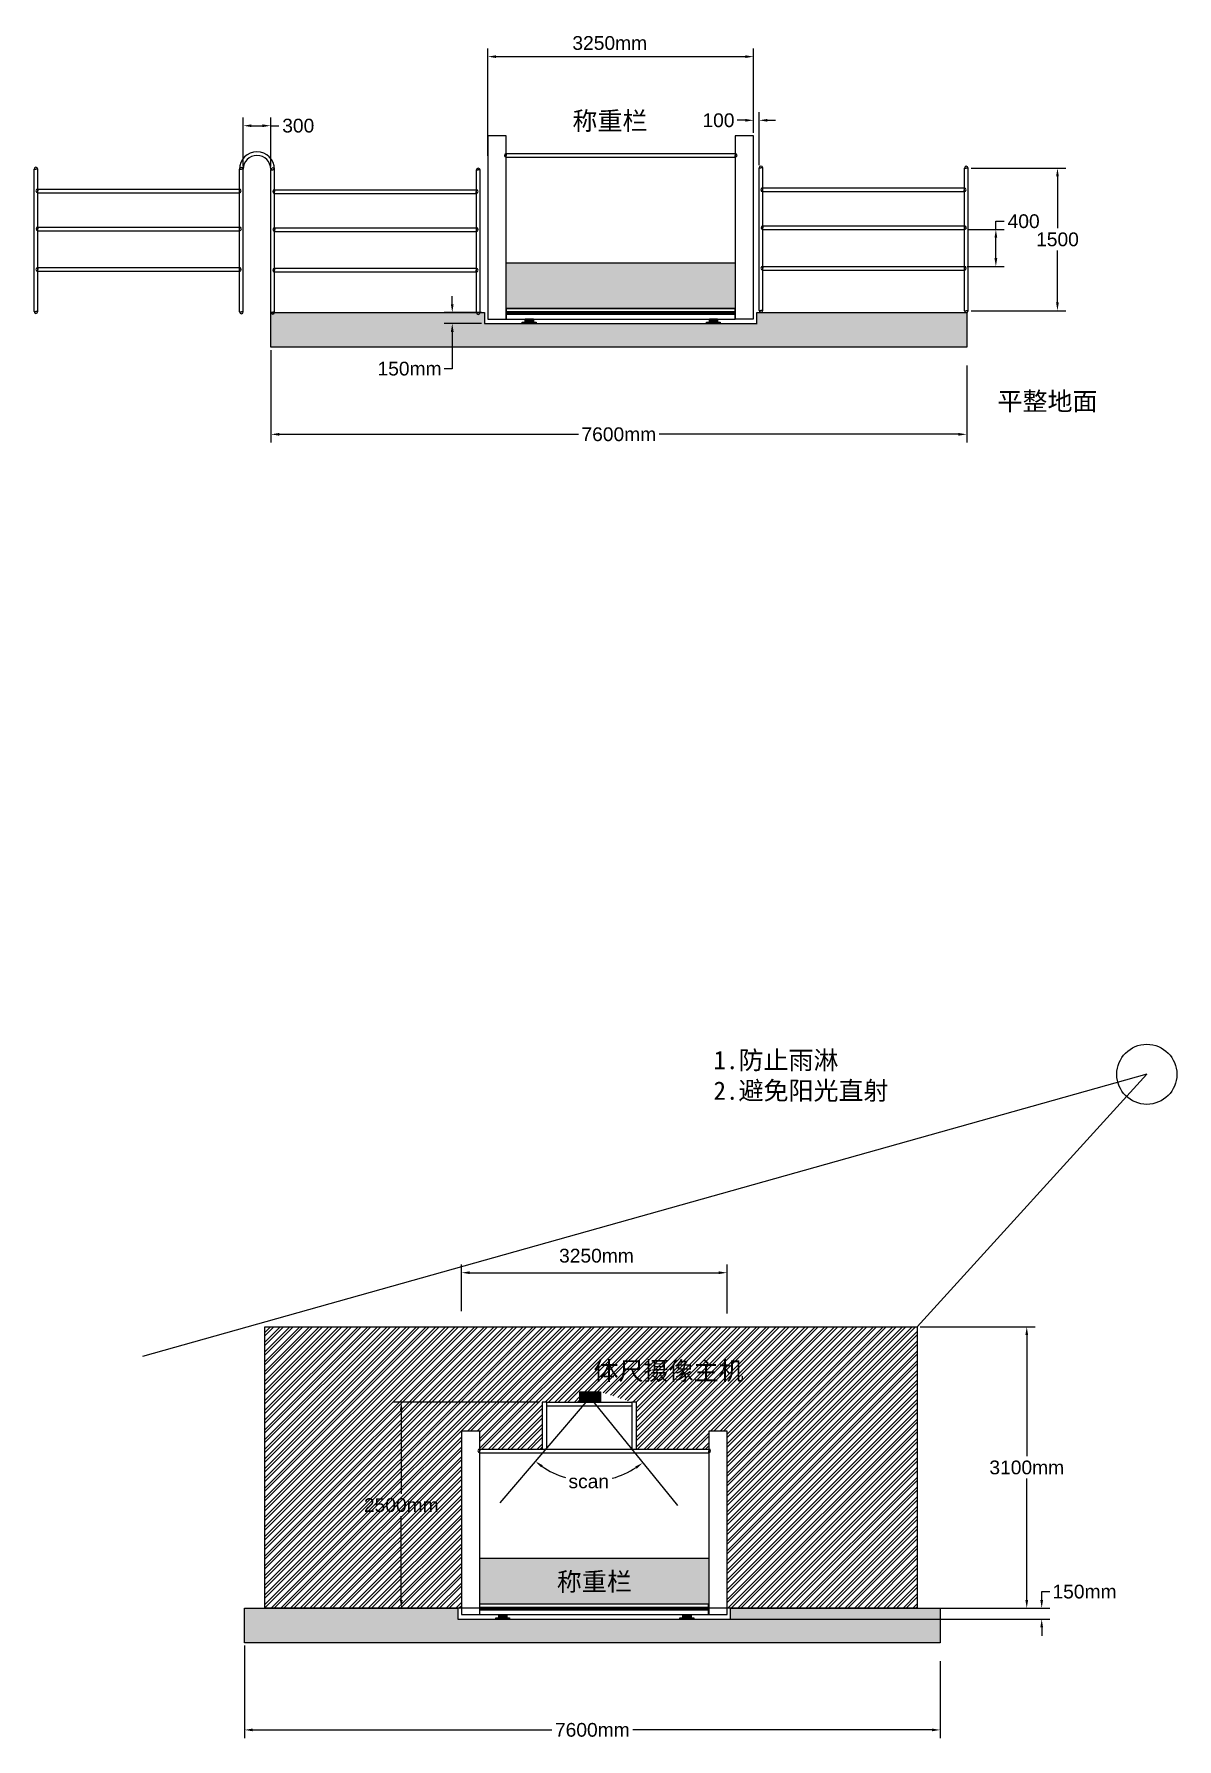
# Model space of a CAD drawing. Header units: inches. Extents: x -13197 to 29371, y -38601 to 16176.
# Drawn here: x -2312 to 10154, y -38601 to -19995 of the extents above; entities that cross this region are included whole.
import ezdxf

# ---------------------------------------------------------------- set-up
doc = ezdxf.new("R2010")
doc.units = ezdxf.units.IN
doc.header["$MEASUREMENT"] = 0
doc.layers.add('图层1', color=7, linetype='Continuous')
doc.styles.get("Standard").update_dxf_attribs({"font": 'arial.ttf'})
doc.dimstyles.get("Standard").update_dxf_attribs({"dimscale": 500, "dimtxt": 0.3, "dimasz": 0.18, "dimexe": 0.18, "dimexo": 0.0625, "dimgap": 0.09, "dimtad": 0, "dimtih": 1, "dimtoh": 1, "dimdec": 4, "dimzin": 0, "dimdsep": 46, "dimtxsty": 'Standard', "dimcen": 0.09, "dimclrd": 2, "dimadec": 0, "dimazin": 0, "dimtfac": 1, "dimtdec": 4, "dimtofl": 0, "dimtmove": 0, "dimatfit": 3, "dimfxl": 1, "dimtolj": 1, "dimtzin": 0, "dimarcsym": 0})

# ---------------------------------------------------------------- blocks, each defined once
blk = doc.blocks.new('*D9')
at = {"color": 0, "lineweight": -2, "transparency": 16777216}
for p, q in [((2638, -21323), (2638, -20151)), ((5536, -20865), (5536, -20151))]:
    blk.add_line(p, q, dxfattribs=at)
at = {"color": 2, "lineweight": -2, "transparency": 16777216}
blk.add_line((2728, -20241), (5446, -20241), dxfattribs=at)
at = {"color": 2, "transparency": 16777216}
for points in [[(2728, -20226), (2728, -20256), (2638, -20241)], [(5446, -20226), (5446, -20256), (5536, -20241)]]:
    blk.add_solid(points, dxfattribs=at)
at = {"layer": 'Defpoints', "color": 0, "transparency": 16777216}
for p in [(5536, -20241), (5536, -20896), (2638, -21354)]:
    blk.add_point(p, dxfattribs=at)
at = {"color": 0, "transparency": 16777216, "insert": (3967, -20093), "char_height": 150, "attachment_point": 5}
blk.add_mtext('\\A1;3250mm', dxfattribs=at)
blk = doc.blocks.new('*D10')
at = {"color": 0, "lineweight": -2, "transparency": 16777216}
for p, q in [((271, -23443), (271, -24453)), ((7861, -23613), (7861, -24453))]:
    blk.add_line(p, q, dxfattribs=at)
at = {"color": 2, "lineweight": -2, "transparency": 16777216}
for p, q in [((361, -24363), (3625, -24363)), ((7771, -24363), (4507, -24363))]:
    blk.add_line(p, q, dxfattribs=at)
at = {"color": 2, "transparency": 16777216}
for points in [[(361, -24348), (361, -24378), (271, -24363)], [(7771, -24348), (7771, -24378), (7861, -24363)]]:
    blk.add_solid(points, dxfattribs=at)
at = {"layer": 'Defpoints', "color": 0, "transparency": 16777216}
for p in [(271, -23412), (7861, -23582), (7861, -24363)]:
    blk.add_point(p, dxfattribs=at)
at = {"color": 0, "transparency": 16777216, "insert": (4066, -24363), "char_height": 150, "attachment_point": 5}
blk.add_mtext('\\A1;7600mm', dxfattribs=at)
blk = doc.blocks.new('*D11')
at = {"color": 2, "lineweight": -2, "transparency": 16777216}
for p, q in [((2249, -22944), (2249, -22854)), ((2249, -23245), (2249, -23647)), ((2249, -23647), (2159, -23647))]:
    blk.add_line(p, q, dxfattribs=at)
at = {"color": 0, "lineweight": -2, "transparency": 16777216}
for p, q in [((2568, -23034), (2159, -23034)), ((2568, -23155), (2159, -23155))]:
    blk.add_line(p, q, dxfattribs=at)
at = {"color": 2, "transparency": 16777216}
for points in [[(2234, -22944), (2264, -22944), (2249, -23034)], [(2234, -23245), (2264, -23245), (2249, -23155)]]:
    blk.add_solid(points, dxfattribs=at)
at = {"layer": 'Defpoints', "color": 0, "transparency": 16777216}
for p in [(2599, -23034), (2249, -23155), (2599, -23155)]:
    blk.add_point(p, dxfattribs=at)
at = {"color": 0, "transparency": 16777216, "insert": (1783, -23647), "char_height": 150, "attachment_point": 5}
blk.add_mtext('\\A1;150mm', dxfattribs=at)
blk = doc.blocks.new('*D12')
at = {"color": 0, "lineweight": -2, "transparency": 16777216}
for p, q in [((2349, -33933), (2349, -33423)), ((5247, -33957), (5247, -33423))]:
    blk.add_line(p, q, dxfattribs=at)
at = {"color": 2, "lineweight": -2, "transparency": 16777216}
blk.add_line((2439, -33513), (5157, -33513), dxfattribs=at)
at = {"color": 2, "transparency": 16777216}
for points in [[(2439, -33498), (2439, -33528), (2349, -33513)], [(5157, -33498), (5157, -33528), (5247, -33513)]]:
    blk.add_solid(points, dxfattribs=at)
at = {"layer": 'Defpoints', "color": 0, "transparency": 16777216}
for p in [(5247, -33513), (2349, -33965), (5247, -33988)]:
    blk.add_point(p, dxfattribs=at)
at = {"color": 0, "transparency": 16777216, "insert": (3822, -33328), "char_height": 150, "attachment_point": 5}
blk.add_mtext('\\A1;3250mm', dxfattribs=at)
blk = doc.blocks.new('*D13')
at = {"color": 0, "lineweight": -2, "transparency": 16777216}
for p, q in [((-18, -37583), (-18, -38593)), ((7572, -37753), (7572, -38593))]:
    blk.add_line(p, q, dxfattribs=at)
at = {"color": 2, "lineweight": -2, "transparency": 16777216}
for p, q in [((72, -38503), (3336, -38503)), ((7482, -38503), (4218, -38503))]:
    blk.add_line(p, q, dxfattribs=at)
at = {"color": 2, "transparency": 16777216}
for points in [[(72, -38488), (72, -38518), (-18, -38503)], [(7482, -38488), (7482, -38518), (7572, -38503)]]:
    blk.add_solid(points, dxfattribs=at)
at = {"layer": 'Defpoints', "color": 0, "transparency": 16777216}
for p in [(-18, -37551), (7572, -37722), (7572, -38503)]:
    blk.add_point(p, dxfattribs=at)
at = {"color": 0, "transparency": 16777216, "insert": (3777, -38503), "char_height": 150, "attachment_point": 5}
blk.add_mtext('\\A1;7600mm', dxfattribs=at)
blk = doc.blocks.new('*D14')
at = {"color": 0, "lineweight": -2, "transparency": 16777216}
for p, q in [((3199, -34925), (1603, -34925)), ((2279, -37174), (1603, -37174))]:
    blk.add_line(p, q, dxfattribs=at)
at = {"color": 2, "lineweight": -2, "transparency": 16777216}
for p, q in [((1693, -35015), (1693, -35928)), ((1693, -37084), (1693, -36171))]:
    blk.add_line(p, q, dxfattribs=at)
at = {"color": 2, "transparency": 16777216}
for points in [[(1678, -35015), (1708, -35015), (1693, -34925)], [(1678, -37084), (1708, -37084), (1693, -37174)]]:
    blk.add_solid(points, dxfattribs=at)
at = {"layer": 'Defpoints', "color": 0, "transparency": 16777216}
for p in [(1693, -34925), (3230, -34925), (2310, -37174)]:
    blk.add_point(p, dxfattribs=at)
at = {"color": 0, "transparency": 16777216, "insert": (1693, -36050), "char_height": 150, "attachment_point": 5}
blk.add_mtext('\\A1;2500mm', dxfattribs=at)
blk = doc.blocks.new('*D15')
at = {"color": 0, "lineweight": -2, "transparency": 16777216}
for p, q in [((7352, -34103), (8606, -34103)), ((7352, -37174), (8606, -37174))]:
    blk.add_line(p, q, dxfattribs=at)
at = {"color": 2, "lineweight": -2, "transparency": 16777216}
for p, q in [((8516, -34193), (8516, -35517)), ((8516, -37084), (8516, -35760))]:
    blk.add_line(p, q, dxfattribs=at)
at = {"color": 2, "transparency": 16777216}
for points in [[(8501, -34193), (8531, -34193), (8516, -34103)], [(8501, -37084), (8531, -37084), (8516, -37174)]]:
    blk.add_solid(points, dxfattribs=at)
at = {"layer": 'Defpoints', "color": 0, "transparency": 16777216}
for p in [(7321, -34103), (7321, -37174), (8516, -37174)]:
    blk.add_point(p, dxfattribs=at)
at = {"color": 0, "transparency": 16777216, "insert": (8516, -35639), "char_height": 150, "attachment_point": 5}
blk.add_mtext('\\A1;3100mm', dxfattribs=at)
blk = doc.blocks.new('*D16')
at = {"color": 2, "lineweight": -2, "transparency": 16777216}
for start, end in [(235.0536, 252.9378), (285.4384, 303.3874)]:
    blk.add_arc((3751, -34876), 914, start, end, dxfattribs=at)
at = {"color": 2, "transparency": 16777216}
for points in [[(3218, -35638), (3236, -35614), (3156, -35571)], [(4245, -35628), (4263, -35652), (4327, -35587)]]:
    blk.add_solid(points, dxfattribs=at)
at = {"layer": 'Defpoints', "color": 0, "transparency": 16777216}
for p in [(3751, -34876), (3751, -34876), (3529, -35763), (2767, -36024), (4706, -36055)]:
    blk.add_point(p, dxfattribs=at)
at = {"color": 0, "transparency": 16777216, "insert": (3738, -35791), "char_height": 150, "attachment_point": 5}
blk.add_mtext('\\A1;scan', dxfattribs=at)
blk = doc.blocks.new('*D19')
at = {"color": 2, "lineweight": -2, "transparency": 16777216}
for p, q in [((8679, -37084), (8679, -36994)), ((8679, -36994), (8769, -36994)), ((8679, -37385), (8679, -37475))]:
    blk.add_line(p, q, dxfattribs=at)
at = {"color": 0, "lineweight": -2, "transparency": 16777216}
for p, q in [((5314, -37174), (8769, -37174)), ((4914, -37295), (8769, -37295))]:
    blk.add_line(p, q, dxfattribs=at)
at = {"color": 2, "transparency": 16777216}
for points in [[(8664, -37084), (8694, -37084), (8679, -37174)], [(8664, -37385), (8694, -37385), (8679, -37295)]]:
    blk.add_solid(points, dxfattribs=at)
at = {"layer": 'Defpoints', "color": 0, "transparency": 16777216}
for p in [(5283, -37174), (8679, -37174), (4883, -37295)]:
    blk.add_point(p, dxfattribs=at)
at = {"color": 0, "transparency": 16777216, "insert": (9146, -36994), "char_height": 150, "attachment_point": 5}
blk.add_mtext('\\A1;150mm', dxfattribs=at)
blk = doc.blocks.new('*D33')
at = {"color": 2, "lineweight": -2, "transparency": 16777216}
for p, q in [((5446, -20936), (5356, -20936)), ((5686, -20936), (5776, -20936))]:
    blk.add_line(p, q, dxfattribs=at)
at = {"color": 0, "lineweight": -2, "transparency": 16777216}
for p, q in [((5536, -21073), (5536, -20846)), ((5596, -21424), (5596, -20846))]:
    blk.add_line(p, q, dxfattribs=at)
at = {"color": 2, "transparency": 16777216}
for points in [[(5446, -20921), (5446, -20951), (5536, -20936)], [(5686, -20921), (5686, -20951), (5596, -20936)]]:
    blk.add_solid(points, dxfattribs=at)
at = {"layer": 'Defpoints', "color": 0, "transparency": 16777216}
for p in [(5536, -20936), (5536, -21104), (5596, -21455)]:
    blk.add_point(p, dxfattribs=at)
at = {"color": 0, "transparency": 16777216, "insert": (5153, -20936), "char_height": 150, "attachment_point": 5}
blk.add_mtext('\\A1;100', dxfattribs=at)
blk = doc.blocks.new('*D34')
at = {"color": 0, "lineweight": -2, "transparency": 16777216}
for p, q in [((7908, -21458), (8941, -21458)), ((7908, -23014), (8941, -23014))]:
    blk.add_line(p, q, dxfattribs=at)
at = {"color": 2, "lineweight": -2, "transparency": 16777216}
for p, q in [((8851, -21548), (8851, -22114)), ((8851, -22924), (8851, -22357))]:
    blk.add_line(p, q, dxfattribs=at)
at = {"color": 2, "transparency": 16777216}
for points in [[(8836, -21548), (8866, -21548), (8851, -21458)], [(8836, -22924), (8866, -22924), (8851, -23014)]]:
    blk.add_solid(points, dxfattribs=at)
at = {"layer": 'Defpoints', "color": 0, "transparency": 16777216}
for p in [(7877, -21458), (8851, -21458), (7877, -23014)]:
    blk.add_point(p, dxfattribs=at)
at = {"color": 0, "transparency": 16777216, "insert": (8851, -22236), "char_height": 150, "attachment_point": 5}
blk.add_mtext('\\A1;1500', dxfattribs=at)
blk = doc.blocks.new('*D35')
at = {"color": 0, "lineweight": -2, "transparency": 16777216}
for p, q in [((7868, -22128), (8269, -22128)), ((7867, -22530), (8269, -22530))]:
    blk.add_line(p, q, dxfattribs=at)
at = {"color": 2, "lineweight": -2, "transparency": 16777216}
for p, q in [((8179, -22128), (8179, -22038)), ((8179, -22038), (8269, -22038)), ((8179, -22440), (8179, -22218))]:
    blk.add_line(p, q, dxfattribs=at)
at = {"color": 2, "transparency": 16777216}
for points in [[(8164, -22218), (8194, -22218), (8179, -22128)], [(8164, -22440), (8194, -22440), (8179, -22530)]]:
    blk.add_solid(points, dxfattribs=at)
at = {"layer": 'Defpoints', "color": 0, "transparency": 16777216}
for p in [(7837, -22128), (8179, -22128), (7836, -22530)]:
    blk.add_point(p, dxfattribs=at)
at = {"color": 0, "transparency": 16777216, "insert": (8482, -22038), "char_height": 150, "attachment_point": 5}
blk.add_mtext('\\A1;400', dxfattribs=at)
blk = doc.blocks.new('*D36')
at = {"color": 0, "lineweight": -2, "transparency": 16777216}
for p, q in [((-31, -21439), (-31, -20905)), ((269, -21439), (269, -20905))]:
    blk.add_line(p, q, dxfattribs=at)
at = {"color": 2, "lineweight": -2, "transparency": 16777216}
for p, q in [((59, -20995), (179, -20995)), ((269, -20995), (359, -20995))]:
    blk.add_line(p, q, dxfattribs=at)
at = {"color": 2, "transparency": 16777216}
for points in [[(59, -20980), (59, -21010), (-31, -20995)], [(179, -20980), (179, -21010), (269, -20995)]]:
    blk.add_solid(points, dxfattribs=at)
at = {"layer": 'Defpoints', "color": 0, "transparency": 16777216}
for p in [(269, -20995), (-31, -21470), (269, -21470)]:
    blk.add_point(p, dxfattribs=at)
at = {"color": 0, "transparency": 16777216, "insert": (569, -20995), "char_height": 150, "attachment_point": 5}
blk.add_mtext('\\A1;300', dxfattribs=at)

msp = doc.modelspace()

# ---------------------------------------------------------------- hatches: boundary and pattern name
h = msp.add_hatch()
h.set_pattern_fill('DOTS', color=253, scale=10)
h.set_pattern_definition([(0, (0, -15056.3806), (0.3125, 0.625), [0, -0.625])])
h.paths.add_polyline_path([(2837.92078, -22489.86723), (2837.92078, -22989.19087), (5335.92981, -22989.19087), (5335.92981, -22489.86723)])
h = msp.add_hatch()
h.set_pattern_fill('GRAVEL', color=253, scale=150)
h.set_pattern_definition([(228.01279, (108, -14906.381), (-1200, -1350), [20.1804, -1997.8632]), (184.96974, (94.5, -14921.3806), (1800, 150), [34.6302, -3428.3887]), (132.51045, (60, -14924.381), (1500, -1650), [24.4182, -2417.4049]), (267.27369, (1.5, -14961.8806), (150, 3000), [31.5357, -3122.0337]), (292.833654, (0, -14993.3806), (-750, 1800), [30.9232, -3061.406]), (357.27369, (12, -15021.8806), (-3000, 150), [31.5357, -3122.0337]), (37.69424, (43.5, -15023.3806), (-1950, -1500), [41.7043, -4128.7273]), (72.25533, (76.5, -14997.8806), (1050, 3300), [39.3732, -3897.9482]), (121.429566, (88.5, -14960.3806), (-1200, 1950), [31.6425, -3132.611]), (175.23636, (72, -14933.381), (1650, -150), [36.1248, -1770.1144]), (222.39744, (36, -14930.3806), (-1800, -1650), [46.7172, -4625.0063]), (138.81407, (150, -14963.38), (-1050, 900), [15.9451, -1578.5767]), (171.469234, (138, -14952.8806), (1950, -300), [30.3356, -3003.2267]), (225, (108, -14948.38), (-2e-14, -150), [21.2131, -190.9189]), (203.1986, (97.5, -14930.38), (750, 300), [11.4237, -1130.9423]), (291.8014, (87, -14934.88), (-150, 450), [16.1554, -791.6193]), (30.96376, (93, -14949.88), (450, 300), [26.2394, -848.4034]), (161.56505, (115.5, -14936.38), (300, -150), [18.9736, -455.368]), (16.38954, (0, -14934.881), (1500, 450), [26.58, -2631.4268]), (70.34618, (25.5, -14927.381), (-600, -1650), [22.2992, -2207.6112]), (293.1986, (115.5, -14906.38), (-300, 750), [22.8472, -1119.5187]), (343.61046, (124.5, -14927.381), (-1500, 450), [26.58, -2631.4268]), (339.44395, (0, -15027.88), (-750, 300), [25.632, -1255.9686]), (294.77514, (24, -15036.881), (-750, 1650), [21.4767, -2126.1965]), (66.8014, (117, -15056.38), (300, 750), [22.8472, -1119.5187]), (17.354025, (126, -15035.381), (-1950, -600), [25.1446, -2489.3135]), (69.44395, (43.5, -15056.38), (-300, -750), [12.816, -1268.7846]), (101.30993, (108, -15056.38), (-150, 600), [7.6485, -757.2044]), (165.96376, (106.5, -15048.88), (450, -150), [30.9232, -587.5426]), (186.009006, (76.5, -15041.381), (1500, 150), [28.6575, -2837.0885]), (303.69007, (93, -14963.38), (-150, 300), [21.6333, -519.1994]), (353.157227, (105, -14981.3806), (2550, -300), [37.7691, -3739.1344]), (60.9454, (142.5, -14985.88), (-600, -1050), [15.4434, -1528.9011]), (90, (150, -14972.38), (-150, 150), [9, -141]), (120.25644, (73.5, -15036.881), (600, -1050), [20.8386, -2063.028]), (48.01279, (63, -15018.881), (1200, 1350), [40.3608, -1977.6828]), (0, (90, -14988.88), (150, 150), [39, -111]), (325.30485, (129, -14988.881), (1500, -1050), [23.7171, -2347.9911]), (254.0546, (148.5, -15002.38), (-150, -600), [21.8403, -1070.1762]), (207.645975, (142.5, -15023.3806), (-2850, -1500), [35.5598, -3520.4211]), (175.42608, (111, -15039.8806), (-1950, 150), [37.6198, -3724.361])])
h.paths.add_polyline_path([(7860.66153, -23154.93049), (7860.66153, -23034.14829), (5571.63977, -23034.14829), (5571.63977, -23154.93049), (2599.00463, -23154.93049), (2599.00463, -23034.14829), (271.04863, -23034.14829), (271.04863, -23154.93049), (271.04863, -23411.51644), (7860.66153, -23411.51644)])
h = msp.add_hatch(color=256)
h.dxf.hatch_style = 1
h.set_gradient(color1=(20, 61, 105), one_color=1, tint=1)
h.paths.add_polyline_path([(3134.46085, -23139.17899), (3134.46085, -23104.43126), (3045.41722, -23104.43126), (3045.41722, -23139.17899)])
h.paths.add_polyline_path([(3012.90922, -23139.17899), (3012.90922, -23154.17899), (3162.90922, -23154.17899), (3162.90922, -23139.17899)])
h = msp.add_hatch(color=256)
h.dxf.hatch_style = 1
h.set_gradient(color1=(20, 61, 105), one_color=1, tint=1)
h.paths.add_polyline_path([(5143.12136, -23139.6934), (5143.12136, -23104.38657), (5054.07772, -23104.38657), (5054.07772, -23139.6934)])
h.paths.add_polyline_path([(5021.56973, -23139.6934), (5021.56973, -23154.6934), (5171.56973, -23154.6934), (5171.56973, -23139.6934)])
h = msp.add_hatch()
h.set_pattern_fill('ANSI32', color=253, scale=200)
h.set_pattern_definition([(45, (0, -20687.46), (-53.033, 53.033), []), (45, (35.355, -20687.46), (-53.033, 53.033), [])])
h.paths.add_polyline_path([(7321.05034, -34103.49072), (204.28753, -34103.49072), (204.28753, -37174.08394), (2348.70071, -37174.08394), (2348.70071, -35244.07188), (2548.70071, -35244.07188), (2548.70071, -35438.38507), (3229.9453, -35438.38507), (3229.9453, -34925.26198), (3280.9483, -34925.26198), (3641.13779, -34925.26198), (3641.13779, -34813.0807), (3866.09943, -34813.0807), (4207.17277, -34925.26198), (4207.17277, -34924.26006), (4258.17577, -34924.26006), (4258.17577, -35438.38507), (5047.09963, -35438.38507), (5047.09963, -35244.0718), (5247.09963, -35244.0718), (5247.09963, -37174.08394), (7321.05034, -37174.08394)])
h.paths.add_polyline_path([(1251.67374, -36205.30052), (2141.95342, -36205.30052), (2141.95342, -35896.19411), (1251.67374, -35896.19411)], flags=24)
h.paths.add_polyline_path([(3725.38183, -34778.56911), (5531.65741, -34778.56911), (5531.65741, -34388.93746), (3725.38183, -34388.93746)], flags=24)
h = msp.add_hatch(color=256)
h.dxf.hatch_style = 1
h.set_gradient(color1=(20, 61, 105), one_color=1, tint=1, name='CURVED')
h.paths.add_polyline_path([(3641.13779, -34813.0807), (3641.13779, -34922.30408), (3866.09943, -34922.30408), (3866.09943, -34813.0807)])
h = msp.add_hatch()
h.set_pattern_fill('DOTS', color=253, scale=10)
h.set_pattern_definition([(0, (-288.8302, -29196.3163), (0.3125, 0.625), [0, -0.625])])
h.paths.add_polyline_path([(2549.0906, -36629.80288), (2549.0906, -37129.12652), (5047.09963, -37129.12652), (5047.09963, -36629.80288)])
h = msp.add_hatch()
h.set_pattern_fill('AR-CONC', color=256, scale=10)
h.set_pattern_definition([(50, (-2921.984, -37171.447), (71.72602, -6.2752), [7.5, -82.5]), (355, (-2921.98, -37171.45), (-13.87513, 75.2192), [6, -66]), (100.45144, (-2916.006, -37171.97), (57.8509, 68.944), [6.374, -70.1142]), (46.1842, (-2921.98, -37151.45), (106.7241, -16.5519), [11.25, -123.75]), (96.6356, (-2913.09, -37152.83), (93.4662, 97.4119), [9.561, -105.1714]), (351.1842, (-2921.98, -37151.45), (93.4662, 97.4119), [9, -99]), (21, (-2911.984, -37156.447), (59.6907, -40.2619), [7.5, -82.5]), (326, (-2911.98, -37156.45), (24.33153, 72.515), [6, -66]), (71.45144, (-2907.01, -37159.8), (84.02224, 32.2531), [6.374, -70.1142]), (37.5, (-2921.984, -37171.447), (1.215986, 33.289385), [0, -65.2, 0, -67, 0, -66.25]), (7.5, (-2921.984, -37171.447), (26.30695, 39.44117), [0, -38.2, 0, -63.7, 0, -25.25]), (327.5, (-2944.284, -37171.447), (53.382244, -2.25549), [0, -25, 0, -78, 0, -103.5]), (317.5, (-2954.284, -37171.447), (58.31862, 10.0105), [0, -32.5, 0, -51.8, 0, -73.5])])
h.paths.add_polyline_path([(7571.83136, -37294.86614), (7567.62929, -37548.81471), (-17.78154, -37551.45209), (-17.78154, -37174.08394), (2310.17446, -37174.08394), (2310.17446, -37294.86614), (5285.1226, -37294.86614), (5278.60752, -37292.22877), (5282.8096, -37174.08394), (7571.83136, -37174.08394)])
h = msp.add_hatch(color=256)
h.dxf.hatch_style = 1
h.set_gradient(color1=(20, 61, 105), one_color=1, tint=1)
h.paths.add_polyline_path([(2845.63068, -37279.11464), (2845.63068, -37244.36691), (2756.58704, -37244.36691), (2756.58704, -37279.11464)])
h.paths.add_polyline_path([(2724.07905, -37279.11464), (2724.07905, -37294.11464), (2874.07905, -37294.11464), (2874.07905, -37279.11464)])
h = msp.add_hatch(color=256)
h.dxf.hatch_style = 1
h.set_gradient(color1=(20, 61, 105), one_color=1, tint=1)
h.paths.add_polyline_path([(4854.29118, -37279.62905), (4854.29118, -37244.32222), (4765.24755, -37244.32222), (4765.24755, -37279.62905)])
h.paths.add_polyline_path([(4732.73955, -37279.62905), (4732.73955, -37294.62905), (4882.73955, -37294.62905), (4882.73955, -37279.62905)])

# ---------------------------------------------------------------- linework, layer by layer
for p, q in [((2837.53089, -21298.44942), (2837.53089, -21318.44942)), ((2837.53089, -21298.44942), (5335.92981, -21298.44942)), ((2837.53089, -21338.44942), (2837.53089, -21318.44942)), ((2837.53089, -21338.44942), (5335.92981, -21338.44942)), ((5335.92981, -21298.44942), (5335.92981, -21318.44942)), ((5335.92981, -21338.44942), (5335.92981, -21318.44942)), ((-2312.37693, -23023.74659), (-2312.37693, -21467.61764)), ((-2312.37693, -21467.61764), (-2292.37693, -21467.61764)), ((-2272.37693, -21467.61764), (-2292.37693, -21467.61764)), ((-2272.37693, -23023.74659), (-2272.37693, -21467.61764)), ((-71.16974, -23026.49005), (-71.16974, -21470.36109)), ((-71.16974, -21470.36109), (-51.16974, -21470.36109)), ((-31.16974, -21470.36109), (-51.16974, -21470.36109)), ((-31.16974, -23026.49005), (-31.16974, -21470.36109)), ((271.0486, -23031.40481), (271.0486, -21475.27586)), ((271.0486, -21475.27586), (291.0486, -21475.27586)), ((311.0486, -21475.27586), (291.0486, -21475.27586)), ((311.0486, -23031.40481), (311.0486, -21475.27586)), ((2512.25579, -23034.14827), (2512.25579, -21478.01932)), ((2512.25579, -21478.01932), (2532.25579, -21478.01932)), ((2552.25579, -21478.01932), (2532.25579, -21478.01932)), ((2552.25579, -23034.14827), (2552.25579, -21478.01932)), ((5595.61687, -23011.21531), (5595.61687, -21455.08635)), ((5595.61687, -21455.08635), (5615.61687, -21455.08635)), ((5635.61687, -21455.08635), (5615.61687, -21455.08635)), ((5635.61687, -23011.21531), (5635.61687, -21455.08635)), ((7836.82406, -23013.95876), (7836.82406, -21457.82981)), ((7836.82406, -21457.82981), (7856.82406, -21457.82981)), ((7876.82406, -21457.82981), (7856.82406, -21457.82981)), ((7876.82406, -23013.95876), (7876.82406, -21457.82981)), ((-2273.43326, -21686.44656), (-2273.43326, -21706.44656)), ((-2273.43326, -21686.44656), (-73.43326, -21686.44656)), ((-2273.43326, -21726.44656), (-2273.43326, -21706.44656)), ((-2273.43326, -21726.44656), (-73.43326, -21726.44656)), ((-73.43326, -21686.44656), (-73.43326, -21706.44656)), ((-73.43326, -21726.44656), (-73.43326, -21706.44656)), ((309.99227, -21694.10479), (309.99227, -21714.10479)), ((309.99227, -21694.10479), (2509.99227, -21694.10479)), ((309.99227, -21734.10479), (309.99227, -21714.10479)), ((309.99227, -21734.10479), (2509.99227, -21734.10479)), ((2509.99227, -21694.10479), (2509.99227, -21714.10479)), ((2509.99227, -21734.10479), (2509.99227, -21714.10479)), ((5634.56055, -21673.91528), (5634.56055, -21693.91528)), ((5634.56055, -21673.91528), (7834.56055, -21673.91528)), ((5634.56055, -21713.91528), (5634.56055, -21693.91528)), ((5634.56055, -21713.91528), (7834.56055, -21713.91528)), ((7834.56055, -21673.91528), (7834.56055, -21693.91528)), ((7834.56055, -21713.91528), (7834.56055, -21693.91528)), ((-2270.95071, -22100.39685), (-2270.95071, -22120.39685)), ((-2270.95071, -22100.39685), (-70.95071, -22100.39685)), ((-2270.95071, -22140.39685), (-2270.95071, -22120.39685)), ((-2270.95071, -22140.39685), (-70.95071, -22140.39685)), ((-70.95071, -22100.39685), (-70.95071, -22120.39685)), ((-70.95071, -22140.39685), (-70.95071, -22120.39685)), ((312.47482, -22108.05507), (312.47482, -22128.05507)), ((312.47482, -22108.05507), (2512.47482, -22108.05507)), ((312.47482, -22148.05507), (312.47482, -22128.05507)), ((2512.47482, -22108.05507), (2512.47482, -22128.05507)), ((2512.47482, -22148.05507), (2512.47482, -22128.05507)), ((5637.04309, -22087.86556), (5637.04309, -22107.86556)), ((5637.04309, -22087.86556), (7837.04309, -22087.86556)), ((5637.04309, -22127.86556), (5637.04309, -22107.86556)), ((5637.04309, -22127.86556), (7837.04309, -22127.86556)), ((7837.04309, -22087.86556), (7837.04309, -22107.86556)), ((7837.04309, -22127.86556), (7837.04309, -22107.86556)), ((312.47482, -22148.05507), (2512.47482, -22148.05507)), ((-2272.23909, -22542.98115), (-2272.23909, -22562.98115)), ((-2272.23909, -22542.98115), (-72.23909, -22542.98115)), ((-2272.23909, -22582.98115), (-2272.23909, -22562.98115)), ((-2272.23909, -22582.98115), (-72.23909, -22582.98115)), ((-72.23909, -22542.98115), (-72.23909, -22562.98115)), ((-72.23909, -22582.98115), (-72.23909, -22562.98115)), ((311.18644, -22550.63938), (311.18644, -22570.63938)), ((311.18644, -22550.63938), (2511.18644, -22550.63938)), ((311.18644, -22590.63938), (311.18644, -22570.63938)), ((311.18644, -22590.63938), (2511.18644, -22590.63938)), ((2511.18644, -22550.63938), (2511.18644, -22570.63938)), ((2511.18644, -22590.63938), (2511.18644, -22570.63938)), ((5635.75471, -22530.44987), (5635.75471, -22550.44987)), ((5635.75471, -22530.44987), (7835.75471, -22530.44987)), ((5635.75471, -22570.44987), (5635.75471, -22550.44987)), ((5635.75471, -22570.44987), (7835.75471, -22570.44987)), ((7835.75471, -22530.44987), (7835.75471, -22550.44987)), ((7835.75471, -22570.44987), (7835.75471, -22550.44987)), ((-2312.37693, -23023.74659), (-2292.37693, -23023.74659)), ((-2272.37693, -23023.74659), (-2292.37693, -23023.74659)), ((-71.16974, -23026.49005), (-51.16974, -23026.49005)), ((-31.16974, -23026.49005), (-51.16974, -23026.49005)), ((271.0486, -23031.40481), (291.0486, -23031.40481)), ((311.0486, -23031.40481), (291.0486, -23031.40481)), ((2512.25579, -23034.14827), (2532.25579, -23034.14827)), ((2552.25579, -23034.14827), (2532.25579, -23034.14827)), ((5595.61687, -23011.21531), (5615.61687, -23011.21531)), ((5635.61687, -23011.21531), (5615.61687, -23011.21531)), ((7836.82406, -23013.95876), (7856.82406, -23013.95876)), ((7876.82406, -23013.95876), (7856.82406, -23013.95876)), ((9826.06939, -31347.82737), (-1128.82972, -34426.72681)), ((9826.06939, -31347.82737), (7321.05034, -34103.49072)), ((3750.90856, -34876.19622), (2767.14331, -36024.48474)), ((3750.90856, -34876.19622), (4706.19755, -36054.68253)), ((2548.70071, -35438.38507), (2548.70071, -35458.38507)), ((2548.70071, -35438.38507), (5047.09963, -35438.38507)), ((2548.70071, -35478.38507), (2548.70071, -35458.38507)), ((2548.70071, -35478.38507), (5047.09963, -35478.38507)), ((5047.09963, -35438.38507), (5047.09963, -35458.38507)), ((5047.09963, -35478.38507), (5047.09963, -35458.38507))]:
    msp.add_line(p, q)
at = {"color": 3, "linetype": 'Continuous', "lineweight": 211}
for p, q in [((2836.54066, -23037.18614), (5335.92981, -23037.18614)), ((2547.71049, -37177.12179), (5047.09963, -37177.12179))]:
    msp.add_line(p, q, dxfattribs=at)
for points in [[(2637.53089, -23104.72939), (2837.53089, -23104.72939), (2837.53089, -21104.13623), (2637.53089, -21104.13623)], [(5335.92981, -23104.00737), (5535.92981, -23104.00737), (5535.92981, -21104.13615), (5335.92981, -21104.13615)], [(2837.92078, -22489.86723), (5335.92981, -22489.86723), (5335.92981, -22989.19087), (2837.92078, -22989.19087)], [(2836.54066, -23104.43126), (5334.93958, -23104.43126), (5334.93958, -22992.33832), (2836.54066, -22992.33832)], [(3012.90922, -23139.17899), (3162.90922, -23139.17899), (3162.90922, -23154.17899), (3012.90922, -23154.17899)], [(3045.41722, -23103.87216), (3134.46085, -23103.87216), (3134.46085, -23139.17899), (3045.41722, -23139.17899)], [(5021.56973, -23139.6934), (5171.56973, -23139.6934), (5171.56973, -23154.6934), (5021.56973, -23154.6934)], [(5021.56973, -23139.69341), (5171.56973, -23139.69341), (5171.56973, -23154.69341), (5021.56973, -23154.69341)], [(5054.07772, -23104.38657), (5143.12136, -23104.38657), (5143.12136, -23139.6934), (5054.07772, -23139.6934)], [(5054.07772, -23104.38658), (5143.12136, -23104.38658), (5143.12136, -23139.69341), (5054.07772, -23139.69341)], [(3229.9453, -35438.38507), (3280.9483, -35438.38507), (3280.9483, -34925.26198), (3229.9453, -34925.26198)], [(3280.9483, -34925.26198), (4207.17277, -34925.26198), (4207.17277, -34969.49441), (3280.9483, -34969.49441)], [(3641.13779, -34813.0807), (3866.09943, -34813.0807), (3866.09943, -34922.30408), (3641.13779, -34922.30408)], [(4207.17277, -35437.38315), (4258.17577, -35437.38315), (4258.17577, -34924.26006), (4207.17277, -34924.26006)], [(2348.70071, -37244.66504), (2548.70071, -37244.66504), (2548.70071, -35244.07188), (2348.70071, -35244.07188)], [(5047.09963, -37243.94302), (5247.09963, -37243.94302), (5247.09963, -35244.0718), (5047.09963, -35244.0718)], [(2549.0906, -36629.80288), (5047.09963, -36629.80288), (5047.09963, -37129.12652), (2549.0906, -37129.12652)], [(2549.0906, -36629.80288), (5047.09963, -36629.80288), (5047.09963, -37129.12652), (2549.0906, -37129.12652)], [(2547.71049, -37244.36691), (5046.1094, -37244.36691), (5046.1094, -37132.27397), (2547.71049, -37132.27397)], [(2724.07905, -37279.11464), (2874.07905, -37279.11464), (2874.07905, -37294.11464), (2724.07905, -37294.11464)], [(2756.58704, -37243.80781), (2845.63068, -37243.80781), (2845.63068, -37279.11464), (2756.58704, -37279.11464)], [(4732.73955, -37279.62905), (4882.73955, -37279.62905), (4882.73955, -37294.62905), (4732.73955, -37294.62905)], [(4732.73955, -37279.62906), (4882.73955, -37279.62906), (4882.73955, -37294.62906), (4732.73955, -37294.62906)], [(4765.24755, -37244.32222), (4854.29118, -37244.32222), (4854.29118, -37279.62905), (4765.24755, -37279.62905)], [(4765.24755, -37244.32223), (4854.29118, -37244.32223), (4854.29118, -37279.62906), (4765.24755, -37279.62906)]]:
    msp.add_lwpolyline(points, close=True)
for points in [[(271.04863, -23154.93049), (271.04863, -23034.14829), (2599.00463, -23034.14829), (2599.00463, -23154.93049)], [(5573.95277, -23154.93049), (5571.63977, -23154.93049), (5571.63977, -23034.14829), (7860.66153, -23034.14829), (7860.66153, -23154.93049)], [(7860.66153, -23154.93049), (7860.66153, -23411.51644), (271.04863, -23411.51644), (271.04863, -23154.93049)], [(2599.00463, -23154.93049), (5573.95277, -23154.93049)], [(-17.78154, -37294.86614), (-17.78154, -37174.08394), (2310.17446, -37174.08394), (2310.17446, -37294.86614)], [(5285.1226, -37294.86614), (5282.8096, -37294.86614), (5282.8096, -37174.08394), (7571.83136, -37174.08394), (7571.83136, -37294.86614)], [(7571.83136, -37294.86614), (7571.83136, -37551.45209), (-17.78154, -37551.45209), (-17.78154, -37294.86614)], [(2310.17446, -37294.86614), (5285.1226, -37294.86614)]]:
    msp.add_lwpolyline(points)
msp.add_circle((9826.06939, -31347.82737), 327.71254)
for centre, radius, start, end in [((118.83026, -21470.36109), 190, 0, 180), ((118.83026, -21470.36109), 150, 0, 180), ((2837.53089, -21318.44942), 20, 90, 270), ((5335.92981, -21318.44942), 20, -90, 90), ((-2292.37693, -21467.61764), 20, 0, 180), ((-51.16974, -21470.36109), 20, 0, 180), ((291.0486, -21475.27586), 20, 0, 180), ((2532.25579, -21478.01932), 20, 0, 180), ((5615.61687, -21455.08635), 20, 0, 180), ((7856.82406, -21457.82981), 20, 0, 180), ((-2273.43326, -21706.44656), 20, 90, 270), ((-73.43326, -21706.44656), 20, -90, 90), ((309.99227, -21714.10479), 20, 90, 270), ((2509.99227, -21714.10479), 20, -90, 90), ((5634.56055, -21693.91528), 20, 90, 270), ((7834.56055, -21693.91528), 20, -90, 90), ((-2270.95071, -22120.39685), 20, 90, 270), ((-70.95071, -22120.39685), 20, -90, 90), ((312.47482, -22128.05507), 20, 90, 270), ((2512.47482, -22128.05507), 20, -90, 90), ((5637.04309, -22107.86556), 20, 90, 270), ((7837.04309, -22107.86556), 20, -90, 90), ((-2272.23909, -22562.98115), 20, 90, 270), ((-72.23909, -22562.98115), 20, -90, 90), ((311.18644, -22570.63938), 20, 90, 270), ((2511.18644, -22570.63938), 20, -90, 90), ((5635.75471, -22550.44987), 20, 90, 270), ((7835.75471, -22550.44987), 20, -90, 90), ((-2292.37693, -23023.74659), 20, 180, 360), ((-51.16974, -23026.49005), 20, 180, 360), ((291.0486, -23031.40481), 20, 180, 360), ((2532.25579, -23034.14827), 20, 180, 360), ((5615.61687, -23011.21531), 20, 180, 360), ((7856.82406, -23013.95876), 20, 180, 360), ((2548.70071, -35458.38507), 20, 90, 270), ((5047.09963, -35458.38507), 20, -90, 90)]:
    msp.add_arc(centre, radius, start, end)
at = {"layer": '图层1'}
msp.add_lwpolyline([(204.28753, -34103.49072), (7321.05034, -34103.49072), (7321.05034, -37174.08394), (204.28753, -37174.08394)], close=True, dxfattribs=at)

# ---------------------------------------------------------------- texts
for s, p in [('称重栏', (3560.21883, -21041.9734)), ('平整地面', (8196.80526, -24102.59168)), ('体尺摄像主机', (3790.32043, -34684.16256)), ('称重栏', (3390.02103, -36984.703))]:
    msp.add_text(s, height=200).set_placement(p)
at = {"insert": (5098.9313, -31092.17461), "char_height": 200, "attachment_point": 1}
msp.add_mtext_dynamic_manual_height_columns('{\\fSimSun|b0|i0|c134|p2;1.防止雨淋\\P2.避免阳光直射}', width=3778.6976212, gutter_width=1000, heights=[0], dxfattribs=at)

# ---------------------------------------------------------------- dimensions: what is measured, and where the dimension line sits
for base, p1, p2, picture, middle in [((5535.92981, -20240.78973), (2637.53089, -21354.13623), (5535.92981, -20896.06298), '*D9', (3967.48331, -20093.47533)), ((5247.09963, -33513.31198), (2348.70071, -33964.62512), (5247.09963, -33987.76938), '*D12', (3822.46923, -33328.15788))]:
    dim = msp.add_linear_dim(base=base, p1=p1, p2=p2, text='3250mm', dimstyle='Standard', override={"dimtmove": 2})
    dim.commit()
    dim.dimension.update_dxf_attribs({"geometry": picture, "text_midpoint": middle, "dimtype": 160})
for base, p1, p2, text, picture, middle in [((5535.92981, -20935.50523), (5595.61687, -21455.08635), (5535.92981, -21104.13615), '100', '*D33', (5152.53963, -20935.50523)), ((268.83026, -20994.82737), (-31.16974, -21470.36109), (268.83026, -21470.36109), '300', '*D36', (569.2293, -20994.82737)), ((7860.66153, -24362.58965), (271.04863, -23411.51644), (7860.66153, -23581.99432), '7600mm', '*D10', (4065.85508, -24362.58965)), ((7571.83136, -38502.5253), (-17.78154, -37551.45209), (7571.83136, -37721.92997), '7600mm', '*D13', (3777.02491, -38502.5253))]:
    dim = msp.add_linear_dim(base=base, p1=p1, p2=p2, text=text, dimstyle='Standard')
    dim.commit()
    dim.dimension.update_dxf_attribs({"geometry": picture, "text_midpoint": middle})
for base, p1, p2, text, picture, middle in [((8851.11909, -21457.82981), (7876.82406, -23013.95876), (7876.82406, -21457.82981), '1500', '*D34', (8851.11909, -22235.89428)), ((2249.03169, -23154.93049), (2599.00463, -23034.14829), (2599.00463, -23154.93049), '150mm', '*D11', (1782.82432, -23647.48326))]:
    dim = msp.add_linear_dim(base=base, p1=p1, p2=p2, angle=90, text=text, dimstyle='Standard')
    dim.commit()
    dim.dimension.update_dxf_attribs({"geometry": picture, "text_midpoint": middle, "dimtype": 160})
for base, p1, p2, text, picture, middle in [((8178.78857, -22127.86556), (7835.75471, -22530.44987), (7837.04309, -22127.86556), '400', '*D35', (8482.25719, -22037.86556)), ((8515.76291, -37174.08394), (7321.05034, -34103.49072), (7321.05034, -37174.08394), '3100mm', '*D15', (8515.76291, -35638.78733)), ((1693.13009, -34925.26198), (2310.17446, -37174.08394), (3229.9453, -34925.26198), '2500mm', '*D14', (1693.13009, -36049.67296)), ((8679.32523, -37174.08394), (4882.73955, -37294.62906), (5282.8096, -37174.08394), '150mm', '*D19', (9145.5326, -36994.08394))]:
    dim = msp.add_linear_dim(base=base, p1=p1, p2=p2, angle=90, text=text, dimstyle='Standard')
    dim.commit()
    dim.dimension.update_dxf_attribs({"geometry": picture, "text_midpoint": middle})
dim = msp.add_angular_dim_2l(base=(3528.91775, -35763.33328), line1=((3750.90856, -34876.19622), (4706.19755, -36054.68253)), line2=((3750.90856, -34876.19622), (2767.14331, -36024.48474)), text='scan', dimstyle='Standard')
dim.commit()
dim.dimension.update_dxf_attribs({"geometry": '*D16', "text_midpoint": (3738.46771, -35790.60166)})

doc.saveas('drawing.dxf')
